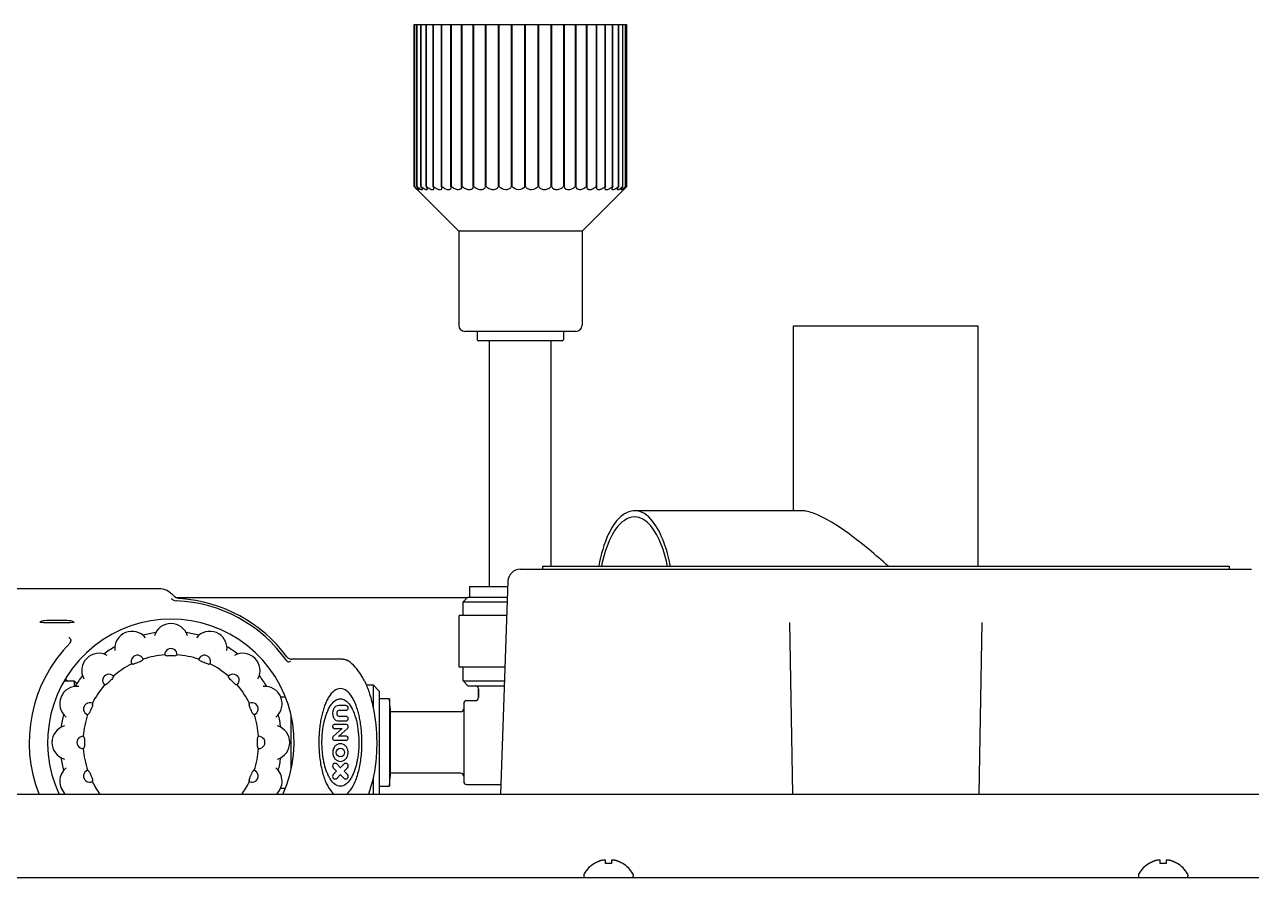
# Model space of a CAD drawing. Header units: millimetres. Extents: x 2482 to 7241, y 2335 to 6851.
# Drawn here: x 5270.7 to 5469.8, y 3241.1 to 3379.5 of the extents above; entities that cross this region are included whole.
import ezdxf

# ---------------------------------------------------------------- set-up
doc = ezdxf.new("R2010")
doc.units = ezdxf.units.MM
doc.header["$LTSCALE"] = 669.9
doc.layers.get('0').update_dxf_attribs({"linetype": 'CONTINUOUS'})
doc.layers.add('ASSI', color=7, linetype='CONTINUOUS')
doc.layers.add('GEOM', color=7, linetype='CONTINUOUS')

msp = doc.modelspace()

# ---------------------------------------------------------------- linework, layer by layer
at = {"color": 7, "linetype": 'Continuous'}
for p, q in [((5344.2, 3329.73), (5344.2, 3328.43)), ((5358.2, 3329.73), (5358.2, 3328.43)), ((5363.2, 3243.37), (5363.2, 3243.41)), ((5364.57, 3243.93), (5364.5, 3243.93)), ((5365, 3243.37), (5365, 3243.93)), ((5366, 3243.93), (5366, 3243.37)), ((5366.43, 3243.93), (5366.41, 3243.94)), ((5367.8, 3243.41), (5367.8, 3243.37)), ((5453.2, 3243.37), (5453.2, 3243.41)), ((5454.57, 3243.93), (5454.5, 3243.93)), ((5455, 3243.37), (5455, 3243.93)), ((5456, 3243.93), (5456, 3243.37)), ((5456.43, 3243.93), (5456.41, 3243.94)), ((5457.8, 3243.41), (5457.8, 3243.37))]:
    msp.add_line(p, q, dxfattribs=at)
for centre, radius, start, end in [((5294.5, 3263.03), 20, 335.0458, 204.9542), ((5365.7, 3239.31), 4.8, 121.3727, 149.6988), ((5365.69, 3239.32), 4.75, 118.9687, 121.5341), ((5365.68, 3239.33), 4.75, 118.0074, 118.9684), ((5365.68, 3239.33), 4.75, 116.6813, 118.0074), ((5365.68, 3239.33), 4.74, 115.5402, 116.6812), ((5365.68, 3239.34), 4.74, 114.5722, 115.5402), ((5365.68, 3239.34), 4.73, 113.3175, 114.5722), ((5365.68, 3239.34), 4.73, 112.5474, 113.3174), ((5365.67, 3239.35), 4.72, 111.0025, 112.5476), ((5365.67, 3239.36), 4.72, 110.5181, 111.0023), ((5365.67, 3239.37), 4.7, 108.4656, 110.5187), ((5365.66, 3239.39), 4.68, 107.3773, 108.465), ((5365.66, 3239.4), 4.67, 106.3949, 107.3772), ((5365.65, 3239.43), 4.64, 104.3176, 106.3964), ((5364.75, 3241.96), 1.98, 94.6009, 95.2558), ((5364.75, 3241.97), 1.97, 93.2166, 94.6016), ((5364.75, 3241.98), 1.96, 92.3765, 93.2159), ((5364.75, 3241.99), 1.95, 91.1544, 92.3767), ((5364.75, 3241.99), 1.95, 89.0741, 91.1541), ((5364.75, 3241.99), 1.95, 88.0037, 89.0738), ((5364.75, 3241.98), 1.96, 86.9771, 88.0037), ((5364.75, 3241.97), 1.97, 85.714, 86.9767), ((5364.75, 3241.96), 1.98, 84.8627, 85.7144), ((5364.75, 3241.94), 2.01, 82.7256, 84.8598), ((5365.5, 3239.62), 3.79, 92.5489, 97.5994), ((5365.5, 3239.63), 3.77, 87.4559, 92.5439), ((5365.5, 3239.62), 3.79, 82.4006, 87.451), ((5366.25, 3241.94), 2.01, 95.1401, 97.2744), ((5366.25, 3241.96), 1.98, 94.2856, 95.1372), ((5366.25, 3241.97), 1.97, 93.0233, 94.286), ((5366.25, 3241.98), 1.96, 91.9964, 93.0228), ((5366.25, 3241.99), 1.95, 90.9261, 91.9964), ((5366.25, 3241.99), 1.95, 88.8459, 90.9258), ((5366.25, 3241.99), 1.96, 87.6233, 88.8455), ((5366.25, 3241.98), 1.96, 86.7841, 87.6235), ((5366.25, 3241.97), 1.97, 85.3984, 86.7833), ((5366.25, 3241.94), 2.01, 82.7259, 84.7415), ((5365.35, 3239.43), 4.64, 73.6036, 75.6824), ((5365.34, 3239.4), 4.67, 72.6228, 73.6051), ((5365.34, 3239.39), 4.68, 71.535, 72.6227), ((5365.33, 3239.37), 4.7, 69.4813, 71.5344), ((5365.33, 3239.36), 4.72, 68.9977, 69.4819), ((5365.33, 3239.35), 4.72, 67.4524, 68.9975), ((5365.32, 3239.34), 4.73, 66.6826, 67.4526), ((5365.32, 3239.34), 4.73, 65.4278, 66.6825), ((5365.32, 3239.34), 4.74, 64.4598, 65.4278), ((5365.32, 3239.33), 4.74, 63.3188, 64.4598), ((5365.32, 3239.33), 4.75, 61.9926, 63.3187), ((5365.32, 3239.33), 4.75, 61.0316, 61.9926), ((5365.31, 3239.32), 4.75, 58.4659, 61.0313), ((5365.3, 3239.31), 4.8, 30.3012, 58.6273), ((5455.7, 3239.31), 4.8, 121.3727, 149.6988), ((5455.69, 3239.32), 4.75, 118.9687, 121.5341), ((5455.68, 3239.33), 4.75, 118.0074, 118.9684), ((5455.68, 3239.33), 4.75, 116.6813, 118.0074), ((5455.68, 3239.33), 4.74, 115.5402, 116.6812), ((5455.68, 3239.34), 4.74, 114.5722, 115.5402), ((5455.68, 3239.34), 4.73, 113.3175, 114.5722), ((5455.68, 3239.34), 4.73, 112.5474, 113.3174), ((5455.67, 3239.35), 4.72, 111.0025, 112.5476), ((5455.67, 3239.36), 4.72, 110.5181, 111.0023), ((5455.67, 3239.37), 4.7, 108.4656, 110.5187), ((5455.66, 3239.39), 4.68, 107.3773, 108.465), ((5455.66, 3239.4), 4.67, 106.3949, 107.3772), ((5455.65, 3239.43), 4.64, 104.3176, 106.3964), ((5454.75, 3241.96), 1.98, 94.6009, 95.2558), ((5454.75, 3241.97), 1.97, 93.2166, 94.6016), ((5454.75, 3241.98), 1.96, 92.3765, 93.2159), ((5454.75, 3241.99), 1.95, 91.1544, 92.3767), ((5454.75, 3241.99), 1.95, 89.0741, 91.1541), ((5454.75, 3241.99), 1.95, 88.0037, 89.0738), ((5454.75, 3241.98), 1.96, 86.9771, 88.0037), ((5454.75, 3241.97), 1.97, 85.714, 86.9767), ((5454.75, 3241.96), 1.98, 84.8627, 85.7144), ((5454.75, 3241.94), 2.01, 82.7256, 84.8598), ((5455.5, 3239.62), 3.79, 92.5489, 97.5994), ((5455.5, 3239.63), 3.77, 87.4559, 92.5439), ((5455.5, 3239.62), 3.79, 82.4006, 87.451), ((5456.25, 3241.94), 2.01, 95.1401, 97.2744), ((5456.25, 3241.96), 1.98, 94.2856, 95.1372), ((5456.25, 3241.97), 1.97, 93.0233, 94.286), ((5456.25, 3241.98), 1.96, 91.9964, 93.0228), ((5456.25, 3241.99), 1.95, 90.9261, 91.9964), ((5456.25, 3241.99), 1.95, 88.8459, 90.9258), ((5456.25, 3241.99), 1.96, 87.6233, 88.8455), ((5456.25, 3241.98), 1.96, 86.7841, 87.6235), ((5456.25, 3241.97), 1.97, 85.3984, 86.7833), ((5456.25, 3241.94), 2.01, 82.7259, 84.7415), ((5455.35, 3239.43), 4.64, 73.6036, 75.6824), ((5455.34, 3239.4), 4.67, 72.6228, 73.6051), ((5455.34, 3239.39), 4.68, 71.535, 72.6227), ((5455.33, 3239.37), 4.7, 69.4813, 71.5344), ((5455.33, 3239.36), 4.72, 68.9977, 69.4819), ((5455.33, 3239.35), 4.72, 67.4524, 68.9975), ((5455.32, 3239.34), 4.73, 66.6826, 67.4526), ((5455.32, 3239.34), 4.73, 65.4278, 66.6825), ((5455.32, 3239.34), 4.74, 64.4598, 65.4278), ((5455.32, 3239.33), 4.74, 63.3188, 64.4598), ((5455.32, 3239.33), 4.75, 61.9926, 63.3187), ((5455.32, 3239.33), 4.75, 61.0316, 61.9926), ((5455.31, 3239.32), 4.75, 58.4659, 61.0313), ((5455.3, 3239.31), 4.8, 30.3012, 58.6273)]:
    msp.add_arc(centre, radius, start, end, dxfattribs=at)
at = {"layer": 'ASSI', "color": 7, "linetype": 'Continuous'}
for p, q in [((5395.5, 3300.63), (5395.5, 3330.63)), ((5346.2, 3288.33), (5346.2, 3328.23)), ((5356.2, 3291.63), (5356.2, 3328.23)), ((5396.93, 3300.63), (5369.72, 3300.63)), ((5341.9, 3283.63), (5341.9, 3285.83)), ((5341.25, 3275.23), (5341.25, 3283.63)), ((5348.98, 3283.63), (5341.25, 3283.63)), ((5348.69, 3275.23), (5341.25, 3275.23)), ((5341.9, 3273.03), (5341.9, 3275.23)), ((5344.4, 3271.73), (5344.4, 3270.33)), ((5342.5, 3269.83), (5343.9, 3269.83)), ((5341.5, 3268), (5330.1, 3268)), ((5341.5, 3258.05), (5330.1, 3258.05)), ((5342.5, 3256.23), (5348.03, 3256.23)), ((5361.5, 3241.53), (5361.5, 3241.33)), ((5369.5, 3241.53), (5369.5, 3241.33)), ((5451.5, 3241.53), (5451.5, 3241.33)), ((5459.5, 3241.53), (5459.5, 3241.33))]:
    msp.add_line(p, q, dxfattribs=at)
for centre, radius, start, end in [((5350.43, 3286.7), 25.12, 11.8773, 12.2638), ((5350.15, 3286.64), 25.41, 11.6443, 11.8776), ((5349.92, 3286.59), 25.64, 11.366, 11.6442), ((5347.69, 3286.49), 28.31, 10.586, 11.1258), ((5288.19, 3278.27), 2.8, 38.9463, 186.0537), ((5294.5, 3263.03), 18, 97.8667, 104.6333), ((5294.5, 3279.53), 2.8, 16.4463, 163.5537), ((5294.5, 3263.03), 18, 75.3667, 82.1333), ((5300.81, 3278.27), 2.8, 353.9463, 141.0537), ((5282.83, 3274.7), 2.8, 61.4463, 208.5537), ((5294.5, 3263.03), 18, 120.3667, 127.1333), ((5294.5, 3263.03), 18, 52.8667, 59.6333), ((5306.17, 3274.7), 2.8, 331.4463, 118.5537), ((5294.5, 3263.03), 18, 142.8667, 149.6333), ((5294.5, 3263.03), 18, 30.3667, 37.1333), ((5279.26, 3269.34), 2.8, 83.9463, 231.0537), ((5309.74, 3269.34), 2.8, 308.9463, 96.0537), ((5294.5, 3263.03), 18, 165.3667, 172.1333), ((5294.5, 3263.03), 18, 7.8667, 14.6333), ((5278, 3263.03), 2.8, 106.4463, 253.5537), ((5311, 3263.03), 2.8, 286.4463, 73.5537), ((5279.26, 3256.72), 2.8, 128.9463, 228.7439), ((5294.5, 3263.03), 18, 187.8667, 194.6333), ((5309.74, 3256.72), 2.8, 311.2561, 51.0537), ((5294.5, 3263.03), 18, 345.3667, 352.1333), ((5365.7, 3239.31), 4.8, 121.3727, 149.6988), ((5365.3, 3239.31), 4.8, 30.3012, 58.6273), ((5455.7, 3239.31), 4.8, 121.3727, 149.6988), ((5455.3, 3239.31), 4.8, 30.3012, 58.6273), ((5361.9, 3241.53), 0.4, 149.6988, 180), ((5361.9, 3241.33), 0.4, 180, 210.6364), ((5369.1, 3241.53), 0.4, 0, 30.3012), ((5369.1, 3241.33), 0.4, 329.3636, 360), ((5451.9, 3241.53), 0.4, 149.6988, 180), ((5451.9, 3241.33), 0.4, 180, 210.6364), ((5459.1, 3241.53), 0.4, 0, 30.3012), ((5459.1, 3241.33), 0.4, 329.3636, 360)]:
    msp.add_arc(centre, radius, start, end, dxfattribs=at)
for points, knots in [([(5369.72, 3300.63), (5369.08, 3300.63), (5367.15, 3299.84), (5365.1, 3296.48), (5364.25, 3293.48), (5363.92, 3291.7)], [0, 0, 0, 0, 0.169283, 0.517466, 1, 1, 1, 1]), ([(5375.46, 3291.96), (5375.23, 3293.16), (5374.42, 3296.39), (5372.05, 3300.63), (5369.72, 3300.63)], [0, 0, 0, 0, 0.345132, 1, 1, 1, 1]), ([(5397.5, 3300.57), (5397.4, 3300.59), (5397.2, 3300.62), (5397, 3300.63), (5396.91, 3300.63)], [0, 0, 0, 0, 0.522136, 1, 1, 1, 1]), ([(5369.72, 3299.63), (5369.14, 3299.63), (5367.39, 3298.93), (5365.5, 3295.93), (5364.69, 3293.24), (5364.37, 3291.64)], [0, 0, 0, 0, 0.170656, 0.518471, 1, 1, 1, 1]), ([(5374.98, 3292.03), (5374.75, 3293.09), (5373.98, 3295.96), (5371.79, 3299.63), (5369.72, 3299.63)], [0, 0, 0, 0, 0.344026, 1, 1, 1, 1]), ([(5410.87, 3291.63), (5408.85, 3293.49), (5405, 3296.67), (5400.75, 3299.51), (5398.61, 3300.27)], [0, 0, 0, 0, 0.54624, 1, 1, 1, 1])]:
    msp.add_open_spline(points, degree=3, knots=knots, dxfattribs=at)
msp.add_open_spline([(5398.61, 3300.27), (5398.25, 3300.4), (5397.88, 3300.51), (5397.5, 3300.57)], degree=3, dxfattribs=at)
at = {"layer": 'GEOM', "color": 7, "linetype": 'Continuous'}
for p, q in [((5333.95, 3353.23), (5333.95, 3379.53)), ((5333.95, 3379.53), (5339.94, 3379.53)), ((5334.05, 3353.23), (5334.05, 3379.53)), ((5334.06, 3353.23), (5334.06, 3379.53)), ((5334.41, 3353.23), (5334.41, 3379.53)), ((5334.44, 3353.23), (5334.44, 3379.53)), ((5335.04, 3353.23), (5335.04, 3379.53)), ((5335.08, 3353.23), (5335.08, 3379.53)), ((5335.92, 3353.23), (5335.92, 3379.53)), ((5335.97, 3353.23), (5335.97, 3379.53)), ((5337.04, 3353.23), (5337.04, 3379.53)), ((5337.11, 3353.23), (5337.11, 3379.53)), ((5338.39, 3353.23), (5338.39, 3379.53)), ((5338.47, 3353.23), (5338.47, 3379.53)), ((5339.94, 3353.23), (5339.94, 3379.53)), ((5339.94, 3379.53), (5363.62, 3379.53)), ((5340.03, 3353.23), (5340.03, 3379.53)), ((5341.67, 3353.23), (5341.67, 3379.53)), ((5341.76, 3353.23), (5341.76, 3379.53)), ((5343.54, 3353.23), (5343.54, 3379.53)), ((5343.65, 3353.23), (5343.65, 3379.53)), ((5345.54, 3353.23), (5345.54, 3379.53)), ((5345.65, 3353.23), (5345.65, 3379.53)), ((5347.63, 3353.23), (5347.63, 3379.53)), ((5347.74, 3353.23), (5347.74, 3379.53)), ((5349.77, 3353.23), (5349.77, 3379.53)), ((5349.89, 3353.23), (5349.89, 3379.53)), ((5351.94, 3353.23), (5351.94, 3379.53)), ((5352.05, 3353.23), (5352.05, 3379.53)), ((5354.09, 3353.23), (5354.09, 3379.53)), ((5354.21, 3353.23), (5354.21, 3379.53)), ((5356.2, 3353.23), (5356.2, 3379.53)), ((5356.31, 3353.23), (5356.31, 3379.53)), ((5358.23, 3353.23), (5358.23, 3379.53)), ((5358.34, 3353.23), (5358.34, 3379.53)), ((5360.15, 3353.23), (5360.15, 3379.53)), ((5360.25, 3353.23), (5360.25, 3379.53)), ((5361.93, 3353.23), (5361.93, 3379.53)), ((5362.02, 3353.23), (5362.02, 3379.53)), ((5363.53, 3353.23), (5363.53, 3379.53)), ((5363.62, 3353.23), (5363.62, 3379.53)), ((5363.63, 3379.53), (5365.02, 3379.53)), ((5364.95, 3353.23), (5364.95, 3379.53)), ((5365.02, 3353.23), (5365.02, 3379.53)), ((5365.03, 3379.53), (5366.2, 3379.53)), ((5366.15, 3353.23), (5366.15, 3379.53)), ((5366.2, 3353.23), (5366.2, 3379.53)), ((5366.21, 3379.53), (5368.45, 3379.53)), ((5367.11, 3353.23), (5367.11, 3379.53)), ((5367.15, 3353.23), (5367.15, 3379.53)), ((5367.82, 3353.23), (5367.82, 3379.53)), ((5367.85, 3353.23), (5367.85, 3379.53)), ((5368.27, 3353.23), (5368.27, 3379.53)), ((5368.28, 3353.23), (5368.28, 3379.53)), ((5368.45, 3353.23), (5368.45, 3379.53)), ((5368.45, 3353.23), (5368.45, 3379.53)), ((5334, 3353.18), (5333.95, 3353.23)), ((5334.06, 3353.23), (5334.05, 3353.23)), ((5334.44, 3353.23), (5334.41, 3353.23)), ((5341.2, 3345.98), (5334.49, 3352.69)), ((5335.08, 3353.23), (5335.04, 3353.23)), ((5335.97, 3353.23), (5335.92, 3353.23)), ((5337.11, 3353.23), (5337.04, 3353.23)), ((5338.47, 3353.23), (5338.39, 3353.23)), ((5339.94, 3353.23), (5339.95, 3353.12)), ((5340.03, 3353.23), (5339.94, 3353.23)), ((5341.76, 3353.23), (5341.67, 3353.23)), ((5343.65, 3353.23), (5343.54, 3353.23)), ((5345.65, 3353.23), (5345.54, 3353.23)), ((5347.74, 3353.23), (5347.63, 3353.23)), ((5349.89, 3353.23), (5349.77, 3353.23)), ((5352.05, 3353.23), (5351.94, 3353.23)), ((5354.21, 3353.23), (5354.09, 3353.23)), ((5356.31, 3353.23), (5356.2, 3353.23)), ((5358.34, 3353.23), (5358.23, 3353.23)), ((5360.25, 3353.23), (5360.15, 3353.23)), ((5361.2, 3345.98), (5368.21, 3352.99)), ((5362.02, 3353.23), (5361.93, 3353.23)), ((5362.01, 3353.15), (5362.02, 3353.23)), ((5363.62, 3353.23), (5363.53, 3353.23)), ((5363.59, 3353.03), (5363.62, 3353.23)), ((5365.02, 3353.23), (5364.95, 3353.23)), ((5366.2, 3353.23), (5366.15, 3353.23)), ((5367.15, 3353.23), (5367.11, 3353.23)), ((5367.85, 3353.23), (5367.82, 3353.23)), ((5368.28, 3353.23), (5368.27, 3353.23)), ((5368.36, 3353.14), (5368.45, 3353.23)), ((5368.45, 3353.23), (5368.45, 3353.23)), ((5341.2, 3345.98), (5341.2, 3330.73)), ((5361.2, 3345.98), (5341.2, 3345.98)), ((5361.2, 3345.98), (5361.2, 3330.73)), ((5395.5, 3300.63), (5395.5, 3330.63)), ((5395.5, 3330.63), (5425.5, 3330.63)), ((5425.5, 3291.63), (5425.5, 3330.63)), ((5360.2, 3329.73), (5342.2, 3329.73)), ((5358, 3328.23), (5344.4, 3328.23)), ((5351.18, 3291.13), (5469.82, 3291.13)), ((5354.81, 3291.63), (5354.81, 3291.13)), ((5354.81, 3291.63), (5466.19, 3291.63)), ((5466.19, 3291.63), (5466.19, 3291.13)), ((5349.18, 3289.2), (5347.97, 3254.62)), ((5239.56, 3288.03), (5292.54, 3288.03)), ((5342.97, 3288.33), (5342.97, 3286.63)), ((5342.97, 3288.33), (5349.15, 3288.33)), ((5342.7, 3286.63), (5341.9, 3285.83)), ((5341.9, 3283.63), (5341.9, 3285.83)), ((5341.9, 3285.83), (5349.06, 3285.83)), ((5342.7, 3286.63), (5349.09, 3286.63)), ((5273.21, 3282.53), (5273.51, 3282.71)), ((5278.49, 3282.71), (5278.79, 3282.53)), ((5395.39, 3254.62), (5394.9, 3282.52)), ((5426.1, 3282.52), (5425.61, 3254.62)), ((5322.41, 3276.54), (5314.11, 3276.54)), ((5341.9, 3273.03), (5341.9, 3275.23)), ((5277.6, 3273), (5277.21, 3273)), ((5277.6, 3273.13), (5277.29, 3273.13)), ((5277.6, 3273.13), (5277.6, 3273)), ((5277.6, 3273.03), (5278.8, 3273.03)), ((5278.8, 3273.03), (5278.8, 3272.1)), ((5279.1, 3272.73), (5278.8, 3273.03)), ((5342.7, 3272.23), (5341.9, 3273.03)), ((5341.9, 3273.03), (5348.61, 3273.03)), ((5279.1, 3272.73), (5279.1, 3272.33)), ((5326.19, 3272.38), (5327.3, 3272.38)), ((5327.3, 3272.38), (5327.3, 3268.8)), ((5328.3, 3271.38), (5327.3, 3272.38)), ((5328.3, 3271.38), (5328.3, 3254.68)), ((5342.7, 3272.23), (5348.59, 3272.23)), ((5344.4, 3270.33), (5344.4, 3271.73)), ((5312.29, 3270.43), (5313.02, 3270.43)), ((5322.9, 3269.01), (5321.74, 3269.01)), ((5329.95, 3270.13), (5328.3, 3270.13)), ((5329.95, 3270.13), (5329.95, 3255.93)), ((5330.1, 3268.53), (5329.95, 3270.13)), ((5342, 3269.33), (5342, 3256.73)), ((5342.5, 3269.83), (5343.9, 3269.83)), ((5314, 3258.84), (5314, 3267.22)), ((5321.84, 3268.27), (5322.9, 3268.27)), ((5322.9, 3267.26), (5321.84, 3267.26)), ((5330.1, 3268.53), (5330.1, 3257.53)), ((5320.73, 3265.69), (5320.73, 3265.57)), ((5322.28, 3265.28), (5320.82, 3264)), ((5323.01, 3265.95), (5320.98, 3265.95)), ((5320.98, 3265.31), (5322.27, 3265.31)), ((5321.72, 3264.08), (5323.18, 3265.36)), ((5321.74, 3266.52), (5322.9, 3266.52)), ((5323.27, 3265.55), (5323.27, 3265.69)), ((5320.73, 3263.81), (5320.73, 3263.66)), ((5320.98, 3263.41), (5323.01, 3263.41)), ((5323.01, 3264.04), (5321.73, 3264.04)), ((5323.27, 3263.66), (5323.27, 3263.79)), ((5320.85, 3258.92), (5321.39, 3258.39)), ((5321.98, 3258.99), (5321.45, 3259.52)), ((5322.55, 3259.52), (5322.01, 3258.99)), ((5322.61, 3258.39), (5323.14, 3258.92)), ((5321.39, 3258.36), (5320.85, 3257.83)), ((5321.45, 3257.23), (5321.98, 3257.76)), ((5322.01, 3257.76), (5322.55, 3257.23)), ((5323.14, 3257.83), (5322.61, 3258.36)), ((5327.3, 3257.26), (5327.3, 3254.62)), ((5329.95, 3255.93), (5330.1, 3257.53)), ((5312.29, 3255.63), (5313.02, 3255.63)), ((5328.3, 3255.93), (5329.95, 3255.93)), ((5342.5, 3256.23), (5348.03, 3256.23)), ((5328.3, 3254.68), (5328.24, 3254.62))]:
    msp.add_line(p, q, dxfattribs=at)
at = {"layer": 'GEOM', "linetype": 'Continuous'}
for p, q in [((5295.41, 3286.53), (5342.7, 3286.53)), ((5014.05, 3254.62), (5806.95, 3254.62)), ((4988.53, 3241.13), (5832.47, 3241.13))]:
    msp.add_line(p, q, dxfattribs=at)
at = {"layer": 'GEOM', "color": 7, "linetype": 'Continuous'}
msp.add_circle((5322, 3261.4), 0.687, dxfattribs=at)
for centre, radius, start, end in [((5380.41, 3399.14), 65.31, 224.7213, 224.9671), ((5335.56, 3352.6), 1.61, 22.3238, 23.1177), ((5337.23, 3352.9), 1.21, 15.0736, 15.6945), ((5366.4, 3352.69), 1.48, 158.7564, 159.5637), ((5368.07, 3352.24), 2.11, 152.0807, 152.7733), ((5326.84, 3394.3), 58.46, 315.025, 315.2498), ((5342.2, 3330.73), 1, 180, 270), ((5360.2, 3330.73), 1, 270, 360), ((5344.4, 3328.43), 0.2, 180, 270), ((5358, 3328.43), 0.2, 270, 360), ((5351.18, 3289.13), 2, 90, 177.9996), ((5294.5, 3263.03), 23, 35.1062, 87.8038), ((5294.5, 3263.03), 23.39, 36.5032, 86.332), ((5294.5, 3263.03), 23, 135.3431, 201.5179), ((5294.5, 3263.03), 18, 120.3667, 127.1333), ((5289.05, 3276.19), 1, 20.1253, 204.8747), ((5294.5, 3263.03), 14.25, 94.0216, 108.4784), ((5294.5, 3277.28), 1, 357.6253, 182.3755), ((5294.5, 3263.03), 14.04, 88.161, 91.839), ((5294.5, 3263.03), 14.25, 71.5216, 85.9784), ((5299.95, 3276.19), 1, 335.1252, 159.8748), ((5294.5, 3263.03), 14.25, 116.5216, 130.9784), ((5288.33, 3276.74), 0.995, 268.2614, 274.482), ((5294.5, 3263.03), 14.04, 110.661, 114.339), ((5289.17, 3277.09), 0.995, 310.5178, 316.7439), ((5294.5, 3263.03), 14.04, 65.661, 69.339), ((5300.67, 3276.74), 0.995, 265.5178, 271.7439), ((5294.5, 3263.03), 14.25, 49.0216, 63.4784), ((5294.5, 3263.03), 18, 142.8667, 149.6333), ((5284.42, 3273.11), 1, 42.6252, 227.3748), ((5294.5, 3263.03), 14.04, 133.161, 136.839), ((5284.2, 3273.98), 0.995, 333.0178, 339.2439), ((5304.58, 3273.11), 1, 312.6252, 137.3748), ((5304.8, 3273.98), 0.995, 200.7614, 206.982), ((5294.5, 3263.03), 14.04, 43.161, 46.839), ((5294.5, 3263.03), 14.25, 139.0216, 153.4784), ((5283.55, 3273.33), 0.995, 290.7614, 296.982), ((5305.44, 3273.33), 0.995, 243.0178, 249.2439), ((5294.5, 3263.03), 14.25, 26.5216, 40.9784), ((5343.9, 3271.73), 0.5, 0, 90), ((5281.33, 3268.48), 1, 65.1252, 249.8748), ((5294.5, 3263.03), 14.04, 155.661, 159.339), ((5280.79, 3269.2), 0.995, 355.5178, 1.7439), ((5308.21, 3269.2), 0.995, 178.2614, 184.482), ((5307.66, 3268.48), 1, 290.1252, 114.8748), ((5294.5, 3263.03), 14.04, 20.661, 24.339), ((5321.74, 3268.06), 0.952, 90, 156.4218), ((5322.9, 3268.64), 0.37, 270, 90), ((5342.5, 3269.33), 0.5, 90, 180), ((5343.9, 3270.33), 0.5, 269.9991, 0.0009), ((5294.5, 3263.03), 14.25, 161.5216, 175.9784), ((5308.55, 3268.36), 0.995, 220.5178, 226.7439), ((5294.5, 3263.03), 14.25, 4.0216, 18.4784), ((5322.42, 3267.77), 1.69, 156.4218, 203.5782), ((5321.74, 3267.47), 0.952, 203.5782, 270), ((5322.47, 3267.77), 1.06, 172.3377, 187.6623), ((5321.84, 3267.85), 0.423, 90, 172.3377), ((5321.84, 3267.68), 0.423, 187.6623, 270), ((5322.9, 3266.89), 0.37, 270, 90), ((5341.5, 3268.5), 0.5, 270, 360), ((5320.98, 3265.69), 0.254, 90, 180), ((5320.98, 3265.57), 0.254, 180, 270), ((5322.27, 3265.29), 0.0211, 311, 90), ((5323.01, 3265.69), 0.254, 0, 90), ((5323.01, 3265.55), 0.254, 311, 360), ((5280.25, 3263.03), 1, 87.6252, 272.3748), ((5294.5, 3263.03), 14.04, 178.161, 181.839), ((5294.5, 3263.03), 14.04, 358.161, 1.839), ((5308.75, 3263.03), 1, 267.6252, 92.3748), ((5320.98, 3263.81), 0.254, 131, 180), ((5320.98, 3263.66), 0.254, 180, 270), ((5321.73, 3264.07), 0.0211, 131, 270), ((5323.01, 3263.79), 0.254, 0, 90), ((5323.01, 3263.66), 0.254, 270, 360), ((5294.5, 3263.03), 14.25, 184.0216, 198.4784), ((5294.5, 3263.03), 14.25, 341.5216, 355.9784), ((5294.5, 3263.03), 18, 187.8667, 194.6333), ((5294.5, 3263.03), 18, 345.3667, 352.1333), ((5321.15, 3259.22), 0.423, 45, 225), ((5322, 3259), 0.0211, 225, 315), ((5322.85, 3259.22), 0.423, 315, 135), ((5281.33, 3257.58), 1, 110.1252, 294.8748), ((5280.44, 3257.7), 0.995, 40.5181, 46.7218), ((5294.5, 3263.03), 14.04, 200.661, 204.339), ((5280.79, 3256.86), 0.995, 358.2746, 4.4838), ((5308.21, 3256.86), 0.995, 175.5181, 181.7218), ((5307.66, 3257.58), 1, 245.1252, 69.8748), ((5294.5, 3263.03), 14.04, 335.661, 339.339), ((5321.15, 3257.53), 0.423, 135, 315), ((5321.37, 3258.38), 0.0211, 315, 45), ((5322, 3257.75), 0.0211, 45, 135), ((5322.85, 3257.53), 0.423, 225, 45), ((5322.63, 3258.38), 0.0211, 135, 225), ((5341.5, 3257.55), 0.5, 0, 90), ((5294.5, 3263.03), 14.25, 206.5216, 216.1755), ((5294.5, 3263.03), 14.25, 323.8245, 333.4784), ((5342.5, 3256.73), 0.5, 180, 270)]:
    msp.add_arc(centre, radius, start, end, dxfattribs=at)
for major_axis, start_param, end_param in [((2.5, 0), 0.087266, 3.054326), ((4.25, 0), -2.286938, -0.854655)]:
    msp.add_ellipse((5276, 3282.7), major_axis=major_axis, ratio=0.052408, start_param=start_param, end_param=end_param, dxfattribs=at)
for points, knots in [([(5334.05, 3353.23), (5334.1, 3353.17), (5334.21, 3353.05), (5334.36, 3352.89), (5334.43, 3352.78), (5334.5, 3352.72), (5334.5, 3352.7)], [0, 0, 0, 0, 0.369515, 0.682059, 0.90564, 1, 1, 1, 1]), ([(5334.75, 3352.72), (5334.75, 3352.71), (5334.73, 3352.69), (5334.68, 3352.72), (5334.61, 3352.75), (5334.48, 3352.85), (5334.3, 3353.01), (5334.14, 3353.15), (5334.06, 3353.23)], [0, 0, 0, 0, 0.027742, 0.077125, 0.166089, 0.29021, 0.614331, 1, 1, 1, 1]), ([(5334.5, 3352.7), (5334.5, 3352.69), (5334.45, 3352.74), (5334.41, 3352.77), (5334.31, 3352.87), (5334.24, 3352.94), (5334.2, 3352.98)], [0, 0, 0, 0, 0.06087, 0.266453, 0.590198, 1, 1, 1, 1]), ([(5334.41, 3353.23), (5334.49, 3353.13), (5334.6, 3352.99), (5334.71, 3352.81), (5334.75, 3352.75), (5334.75, 3352.72)], [0, 0, 0, 0, 0.643184, 0.869353, 1, 1, 1, 1]), ([(5335.27, 3352.76), (5335.27, 3352.74), (5335.26, 3352.7), (5335.19, 3352.7), (5335.11, 3352.73), (5335, 3352.79), (5334.87, 3352.87), (5334.68, 3353.02), (5334.53, 3353.14), (5334.44, 3353.23)], [0, 0, 0, 0, 0.048846, 0.099548, 0.183576, 0.303619, 0.452615, 0.62238, 1, 1, 1, 1]), ([(5335.04, 3353.23), (5335.1, 3353.14), (5335.19, 3353), (5335.27, 3352.83), (5335.27, 3352.76)], [0, 0, 0, 0, 0.606182, 1, 1, 1, 1]), ([(5336.07, 3352.82), (5336.07, 3352.79), (5336.06, 3352.74), (5335.98, 3352.69), (5335.87, 3352.71), (5335.68, 3352.78), (5335.41, 3352.96), (5335.19, 3353.13), (5335.08, 3353.23)], [0, 0, 0, 0, 0.066133, 0.125056, 0.207169, 0.323453, 0.634493, 1, 1, 1, 1]), ([(5335.92, 3353.23), (5335.94, 3353.19), (5336.01, 3353.06), (5336.07, 3352.92), (5336.07, 3352.82)], [0, 0, 0, 0, 0.302018, 1, 1, 1, 1]), ([(5337.13, 3352.9), (5337.13, 3352.87), (5337.12, 3352.79), (5337, 3352.67), (5336.69, 3352.74), (5336.36, 3352.93), (5336.1, 3353.12), (5335.97, 3353.23)], [0, 0, 0, 0, 0.078923, 0.148258, 0.342157, 0.646667, 1, 1, 1, 1]), ([(5337.05, 3353.21), (5337.06, 3353.18), (5337.1, 3353.08), (5337.13, 3352.98), (5337.13, 3352.9)], [0, 0, 0, 0, 0.281468, 1, 1, 1, 1]), ([(5338.43, 3353), (5338.43, 3352.91), (5338.36, 3352.69), (5337.93, 3352.7), (5337.54, 3352.91), (5337.25, 3353.11), (5337.11, 3353.23)], [0, 0, 0, 0, 0.163271, 0.358666, 0.658012, 1, 1, 1, 1]), ([(5339.95, 3353.12), (5339.95, 3353.01), (5339.88, 3352.74), (5339.51, 3352.68), (5339.22, 3352.76), (5338.87, 3352.92), (5338.63, 3353.1), (5338.47, 3353.23)], [0, 0, 0, 0, 0.177482, 0.376675, 0.515314, 0.671449, 1, 1, 1, 1]), ([(5341.67, 3353.23), (5341.66, 3353.1), (5341.59, 3352.8), (5341.19, 3352.67), (5340.85, 3352.74), (5340.46, 3352.9), (5340.19, 3353.09), (5340.03, 3353.23)], [0, 0, 0, 0, 0.186953, 0.393207, 0.531091, 0.684469, 1, 1, 1, 1]), ([(5343.54, 3353.23), (5343.52, 3353.09), (5343.38, 3352.79), (5342.84, 3352.64), (5342.27, 3352.84), (5341.93, 3353.09), (5341.76, 3353.23)], [0, 0, 0, 0, 0.19049, 0.412739, 0.70117, 1, 1, 1, 1]), ([(5345.54, 3353.23), (5345.5, 3353.09), (5345.31, 3352.79), (5344.74, 3352.64), (5344.15, 3352.83), (5343.8, 3353.08), (5343.65, 3353.23)], [0, 0, 0, 0, 0.197619, 0.433079, 0.718061, 1, 1, 1, 1]), ([(5347.63, 3353.23), (5347.56, 3353.08), (5347.33, 3352.8), (5346.74, 3352.64), (5346.13, 3352.82), (5345.79, 3353.08), (5345.65, 3353.23)], [0, 0, 0, 0, 0.207458, 0.454192, 0.734273, 1, 1, 1, 1]), ([(5349.77, 3353.23), (5349.68, 3353.08), (5349.41, 3352.8), (5348.62, 3352.59), (5348.01, 3352.93), (5347.74, 3353.23)], [0, 0, 0, 0, 0.221718, 0.48115, 1, 1, 1, 1]), ([(5351.94, 3353.23), (5351.71, 3352.92), (5350.91, 3352.48), (5350.12, 3352.92), (5349.89, 3353.23)], [0, 0, 0, 0, 0.496859, 1, 1, 1, 1]), ([(5354.09, 3353.23), (5353.83, 3352.93), (5353.21, 3352.59), (5352.43, 3352.8), (5352.15, 3353.08), (5352.05, 3353.23)], [0, 0, 0, 0, 0.513015, 0.774865, 1, 1, 1, 1]), ([(5356.2, 3353.23), (5356.06, 3353.08), (5355.72, 3352.82), (5355.11, 3352.64), (5354.53, 3352.8), (5354.28, 3353.08), (5354.21, 3353.23)], [0, 0, 0, 0, 0.261639, 0.540281, 0.789654, 1, 1, 1, 1]), ([(5358.23, 3353.23), (5358.08, 3353.08), (5357.73, 3352.83), (5357.13, 3352.64), (5356.57, 3352.79), (5356.36, 3353.09), (5356.31, 3353.23)], [0, 0, 0, 0, 0.277647, 0.561513, 0.800054, 1, 1, 1, 1]), ([(5360.15, 3353.23), (5359.99, 3353.09), (5359.64, 3352.84), (5359.06, 3352.64), (5358.52, 3352.79), (5358.37, 3353.09), (5358.34, 3353.23)], [0, 0, 0, 0, 0.294382, 0.582114, 0.808001, 1, 1, 1, 1]), ([(5361.93, 3353.23), (5361.76, 3353.09), (5361.41, 3352.85), (5360.87, 3352.64), (5360.35, 3352.8), (5360.26, 3353.1), (5360.25, 3353.23)], [0, 0, 0, 0, 0.311612, 0.601408, 0.812372, 1, 1, 1, 1]), ([(5363.53, 3353.23), (5363.38, 3353.1), (5363.12, 3352.92), (5362.76, 3352.75), (5362.46, 3352.67), (5362.08, 3352.76), (5362.01, 3353.03), (5362.01, 3353.15)], [0, 0, 0, 0, 0.325301, 0.480702, 0.618955, 0.819421, 1, 1, 1, 1]), ([(5364.95, 3353.23), (5364.8, 3353.11), (5364.51, 3352.9), (5364.1, 3352.69), (5363.66, 3352.7), (5363.59, 3352.94), (5363.59, 3353.03)], [0, 0, 0, 0, 0.338558, 0.636353, 0.83252, 1, 1, 1, 1]), ([(5366.15, 3353.23), (5366.01, 3353.12), (5365.75, 3352.93), (5365.4, 3352.73), (5365.03, 3352.66), (5364.95, 3352.85), (5364.95, 3352.93)], [0, 0, 0, 0, 0.351859, 0.656243, 0.851017, 1, 1, 1, 1]), ([(5364.95, 3352.93), (5364.95, 3352.95), (5364.96, 3353.05), (5364.99, 3353.14), (5365.01, 3353.21)], [0, 0, 0, 0, 0.222838, 1, 1, 1, 1]), ([(5367.11, 3353.23), (5366.99, 3353.13), (5366.77, 3352.95), (5366.48, 3352.77), (5366.28, 3352.7), (5366.16, 3352.69), (5366.08, 3352.75), (5366.07, 3352.81), (5366.07, 3352.84)], [0, 0, 0, 0, 0.362089, 0.671088, 0.786486, 0.868512, 0.930066, 1, 1, 1, 1]), ([(5366.07, 3352.84), (5366.07, 3352.87), (5366.09, 3353), (5366.15, 3353.12), (5366.19, 3353.21)], [0, 0, 0, 0, 0.202217, 1, 1, 1, 1]), ([(5366.94, 3352.77), (5366.94, 3352.84), (5367.01, 3353), (5367.1, 3353.15), (5367.15, 3353.23)], [0, 0, 0, 0, 0.403394, 1, 1, 1, 1]), ([(5367.82, 3353.23), (5367.72, 3353.14), (5367.56, 3353.01), (5367.36, 3352.87), (5367.23, 3352.78), (5367.11, 3352.72), (5367.03, 3352.69), (5366.95, 3352.71), (5366.94, 3352.76), (5366.94, 3352.77)], [0, 0, 0, 0, 0.374694, 0.543526, 0.691608, 0.810544, 0.893699, 0.946094, 1, 1, 1, 1]), ([(5367.54, 3352.73), (5367.54, 3352.8), (5367.67, 3352.97), (5367.77, 3353.13), (5367.85, 3353.23)], [0, 0, 0, 0, 0.366261, 1, 1, 1, 1]), ([(5368.27, 3353.23), (5368.11, 3353.08), (5368.02, 3352.97), (5367.54, 3352.65), (5367.54, 3352.73)], [0, 0, 0, 0, 0.732347, 1, 1, 1, 1]), ([(5367.86, 3352.7), (5367.86, 3352.73), (5367.92, 3352.79), (5368, 3352.9), (5368.13, 3353.06), (5368.23, 3353.17), (5368.28, 3353.23)], [0, 0, 0, 0, 0.104151, 0.328412, 0.636616, 1, 1, 1, 1]), ([(5368.45, 3353.23), (5368.37, 3353.16), (5368.25, 3353.03), (5368.04, 3352.84), (5367.97, 3352.78), (5367.86, 3352.69), (5367.86, 3352.7)], [0, 0, 0, 0, 0.387417, 0.713045, 0.933467, 1, 1, 1, 1]), ([(5294.57, 3286.37), (5294.6, 3286.35), (5294.69, 3286.28), (5294.78, 3286.22), (5294.84, 3286.18)], [0, 0, 0, 0, 0.299793, 1, 1, 1, 1]), ([(5294.84, 3286.18), (5294.87, 3286.16), (5295.03, 3286.06), (5295.23, 3286.02), (5295.38, 3286.01)], [0, 0, 0, 0, 0.173944, 1, 1, 1, 1]), ([(5277.95, 3280.05), (5277.99, 3280.05), (5278.2, 3279.97), (5278.28, 3279.72), (5278.28, 3279.56)], [0, 0, 0, 0, 0.192374, 1, 1, 1, 1]), ([(5293.74, 3277.11), (5293.68, 3277.13), (5293.61, 3277.17), (5293.5, 3277.21), (5293.5, 3277.24)], [0, 0, 0, 0, 0.686746, 1, 1, 1, 1]), ([(5295.5, 3277.24), (5295.5, 3277.23), (5295.47, 3277.21), (5295.45, 3277.2), (5295.44, 3277.19)], [0, 0, 0, 0, 0.324206, 1, 1, 1, 1]), ([(5288.3, 3275.74), (5288.28, 3275.74), (5288.23, 3275.75), (5288.15, 3275.74), (5288.14, 3275.77)], [0, 0, 0, 0, 0.385527, 1, 1, 1, 1]), ([(5289.95, 3276.47), (5289.94, 3276.46), (5289.92, 3276.44), (5289.9, 3276.41), (5289.89, 3276.4)], [0, 0, 0, 0, 0.464193, 1, 1, 1, 1]), ([(5289.99, 3276.54), (5289.99, 3276.53), (5289.97, 3276.5), (5289.96, 3276.48), (5289.95, 3276.47)], [0, 0, 0, 0, 0.324206, 1, 1, 1, 1]), ([(5299.18, 3276.33), (5299.14, 3276.37), (5299.09, 3276.43), (5299, 3276.51), (5299.01, 3276.54)], [0, 0, 0, 0, 0.686746, 1, 1, 1, 1]), ([(5300.78, 3275.75), (5300.77, 3275.75), (5300.74, 3275.75), (5300.71, 3275.74), (5300.7, 3275.74)], [0, 0, 0, 0, 0.464193, 1, 1, 1, 1]), ([(5300.86, 3275.77), (5300.86, 3275.77), (5300.83, 3275.76), (5300.8, 3275.75), (5300.78, 3275.75)], [0, 0, 0, 0, 0.324206, 1, 1, 1, 1]), ([(5313.51, 3276.12), (5313.5, 3276.11), (5313.42, 3276.1), (5313.36, 3276.2), (5313.32, 3276.26)], [0, 0, 0, 0, 0.117056, 1, 1, 1, 1]), ([(5313.51, 3276.12), (5313.54, 3276.12), (5313.69, 3276.14), (5313.83, 3276.17), (5313.95, 3276.21)], [0, 0, 0, 0, 0.169747, 1, 1, 1, 1]), ([(5322.41, 3276.54), (5322.49, 3276.54), (5322.64, 3276.53), (5322.8, 3276.51), (5322.89, 3276.49)], [0, 0, 0, 0, 0.44364, 1, 1, 1, 1]), ([(5322.89, 3276.49), (5322.91, 3276.48), (5323.04, 3276.42), (5323.16, 3276.35), (5323.26, 3276.28)], [0, 0, 0, 0, 0.161279, 1, 1, 1, 1]), ([(5325.9, 3273.02), (5325.72, 3273.37), (5325.03, 3274.59), (5324.09, 3275.71), (5323.26, 3276.28)], [0, 0, 0, 0, 0.281635, 1, 1, 1, 1]), ([(5285.15, 3273.7), (5285.15, 3273.69), (5285.14, 3273.66), (5285.13, 3273.64), (5285.13, 3273.62)], [0, 0, 0, 0, 0.464193, 1, 1, 1, 1]), ([(5285.16, 3273.78), (5285.16, 3273.78), (5285.16, 3273.75), (5285.16, 3273.72), (5285.15, 3273.7)], [0, 0, 0, 0, 0.324206, 1, 1, 1, 1]), ([(5303.87, 3273.62), (5303.87, 3273.64), (5303.85, 3273.69), (5303.82, 3273.76), (5303.84, 3273.78)], [0, 0, 0, 0, 0.385527, 1, 1, 1, 1]), ([(5325.9, 3273.02), (5326.2, 3272.43), (5326.72, 3271.05), (5327.63, 3267.76), (5327.89, 3264.99), (5327.89, 3263.04)], [0, 0, 0, 0, 0.193959, 0.428824, 1, 1, 1, 1]), ([(5283.91, 3272.4), (5283.89, 3272.4), (5283.84, 3272.38), (5283.77, 3272.35), (5283.75, 3272.37)], [0, 0, 0, 0, 0.385527, 1, 1, 1, 1]), ([(5305.17, 3272.38), (5305.16, 3272.38), (5305.13, 3272.39), (5305.11, 3272.4), (5305.09, 3272.4)], [0, 0, 0, 0, 0.464193, 1, 1, 1, 1]), ([(5305.25, 3272.37), (5305.25, 3272.36), (5305.22, 3272.37), (5305.19, 3272.37), (5305.17, 3272.38)], [0, 0, 0, 0, 0.324206, 1, 1, 1, 1]), ([(5322, 3271.78), (5321.65, 3271.78), (5320.86, 3271.44), (5320.21, 3270.6), (5319.75, 3269.76), (5319.43, 3269.01), (5319.22, 3268.36), (5319.07, 3267.82), (5318.97, 3267.4), (5318.87, 3266.97), (5318.76, 3266.36), (5318.64, 3265.54), (5318.54, 3264.48), (5318.48, 3262.95), (5318.55, 3260.99), (5318.9, 3258.74), (5319.48, 3256.81), (5320.19, 3255.44), (5320.78, 3254.8), (5321.04, 3254.61)], [0, 0, 0, 0, 0.055201, 0.124498, 0.16464, 0.207226, 0.251183, 0.273352, 0.295488, 0.318192, 0.342131, 0.393607, 0.449523, 0.509132, 0.634622, 0.757956, 0.865996, 0.950134, 1, 1, 1, 1]), ([(5322.96, 3254.61), (5323.22, 3254.8), (5323.81, 3255.44), (5324.52, 3256.81), (5325.1, 3258.74), (5325.45, 3260.99), (5325.52, 3262.95), (5325.46, 3264.48), (5325.36, 3265.54), (5325.24, 3266.36), (5325.13, 3266.97), (5325.03, 3267.4), (5324.93, 3267.82), (5324.78, 3268.36), (5324.57, 3269.01), (5324.25, 3269.76), (5323.79, 3270.6), (5323.14, 3271.44), (5322.35, 3271.78), (5322, 3271.78)], [0, 0, 0, 0, 0.049868, 0.134005, 0.242045, 0.365379, 0.490869, 0.550478, 0.606393, 0.65787, 0.681809, 0.704512, 0.726648, 0.748818, 0.792774, 0.83536, 0.875502, 0.944799, 1, 1, 1, 1]), ([(5281.75, 3269.39), (5281.76, 3269.39), (5281.77, 3269.36), (5281.78, 3269.33), (5281.78, 3269.31)], [0, 0, 0, 0, 0.324206, 1, 1, 1, 1]), ([(5281.78, 3269.31), (5281.78, 3269.3), (5281.78, 3269.27), (5281.79, 3269.24), (5281.79, 3269.23)], [0, 0, 0, 0, 0.464193, 1, 1, 1, 1]), ([(5307.21, 3269.23), (5307.21, 3269.25), (5307.22, 3269.3), (5307.21, 3269.38), (5307.24, 3269.39)], [0, 0, 0, 0, 0.385527, 1, 1, 1, 1]), ([(5322, 3255.94), (5321.7, 3255.94), (5321.04, 3256.2), (5320.47, 3256.89), (5320.07, 3257.58), (5319.81, 3258.18), (5319.62, 3258.71), (5319.49, 3259.15), (5319.41, 3259.49), (5319.33, 3259.83), (5319.23, 3260.33), (5319.13, 3261), (5319.04, 3261.86), (5318.99, 3263.1), (5319.05, 3264.69), (5319.35, 3266.51), (5319.85, 3268.07), (5320.48, 3269.24), (5321.13, 3269.87), (5321.65, 3270.09), (5321.89, 3270.12), (5322, 3270.12)], [0, 0, 0, 0, 0.054315, 0.120928, 0.159089, 0.199393, 0.240873, 0.26176, 0.282599, 0.303958, 0.326465, 0.374828, 0.427325, 0.483267, 0.601038, 0.716936, 0.818834, 0.898832, 0.956706, 0.979574, 1, 1, 1, 1]), ([(5322, 3270.12), (5322.11, 3270.12), (5322.35, 3270.09), (5322.87, 3269.87), (5323.52, 3269.24), (5324.15, 3268.07), (5324.65, 3266.51), (5324.95, 3264.69), (5325.01, 3263.1), (5324.96, 3261.86), (5324.87, 3261), (5324.77, 3260.33), (5324.67, 3259.83), (5324.59, 3259.49), (5324.51, 3259.15), (5324.38, 3258.71), (5324.19, 3258.18), (5323.92, 3257.58), (5323.53, 3256.89), (5322.96, 3256.2), (5322.3, 3255.94), (5322, 3255.94)], [0, 0, 0, 0, 0.020426, 0.043294, 0.101168, 0.181166, 0.283064, 0.398962, 0.516733, 0.572675, 0.625172, 0.673535, 0.696042, 0.717401, 0.73824, 0.759127, 0.800607, 0.840911, 0.879072, 0.945685, 1, 1, 1, 1]), ([(5281.2, 3267.71), (5281.16, 3267.67), (5281.1, 3267.62), (5281.02, 3267.53), (5280.99, 3267.54)], [0, 0, 0, 0, 0.686746, 1, 1, 1, 1]), ([(5307.94, 3267.58), (5307.93, 3267.59), (5307.91, 3267.61), (5307.88, 3267.63), (5307.87, 3267.64)], [0, 0, 0, 0, 0.464193, 1, 1, 1, 1]), ([(5308.01, 3267.54), (5308, 3267.54), (5307.97, 3267.56), (5307.95, 3267.57), (5307.94, 3267.58)], [0, 0, 0, 0, 0.324206, 1, 1, 1, 1]), ([(5280.29, 3264.03), (5280.3, 3264.03), (5280.32, 3264), (5280.33, 3263.98), (5280.34, 3263.97)], [0, 0, 0, 0, 0.324206, 1, 1, 1, 1]), ([(5308.58, 3263.79), (5308.6, 3263.85), (5308.64, 3263.92), (5308.68, 3264.03), (5308.71, 3264.03)], [0, 0, 0, 0, 0.686746, 1, 1, 1, 1]), ([(5322, 3262.83), (5321.84, 3262.83), (5321.5, 3262.75), (5321.09, 3262.43), (5320.81, 3261.95), (5320.72, 3261.4), (5320.81, 3260.85), (5321.09, 3260.38), (5321.5, 3260.05), (5321.84, 3259.97), (5322, 3259.97)], [0, 0, 0, 0, 0.117152, 0.239047, 0.367351, 0.5, 0.632649, 0.760953, 0.882848, 1, 1, 1, 1]), ([(5322, 3259.97), (5322.16, 3259.97), (5322.5, 3260.05), (5322.91, 3260.38), (5323.19, 3260.85), (5323.28, 3261.4), (5323.19, 3261.95), (5322.91, 3262.43), (5322.5, 3262.75), (5322.16, 3262.83), (5322, 3262.83)], [0, 0, 0, 0, 0.117152, 0.239047, 0.367351, 0.5, 0.632649, 0.760953, 0.882848, 1, 1, 1, 1]), ([(5327.89, 3263.04), (5327.9, 3262.24), (5327.78, 3259.39), (5327.24, 3256.55), (5326.56, 3254.62)], [0, 0, 0, 0, 0.281158, 1, 1, 1, 1]), ([(5280.42, 3262.27), (5280.4, 3262.21), (5280.36, 3262.14), (5280.32, 3262.03), (5280.29, 3262.03)], [0, 0, 0, 0, 0.686746, 1, 1, 1, 1]), ([(5308.71, 3262.03), (5308.7, 3262.03), (5308.68, 3262.06), (5308.67, 3262.08), (5308.66, 3262.09)], [0, 0, 0, 0, 0.324206, 1, 1, 1, 1]), ([(5280.99, 3258.52), (5281, 3258.52), (5281.03, 3258.5), (5281.05, 3258.49), (5281.06, 3258.48)], [0, 0, 0, 0, 0.32409, 1, 1, 1, 1]), ([(5281.06, 3258.48), (5281.07, 3258.47), (5281.09, 3258.45), (5281.12, 3258.43), (5281.13, 3258.42)], [0, 0, 0, 0, 0.464371, 1, 1, 1, 1]), ([(5281.79, 3256.83), (5281.79, 3256.81), (5281.78, 3256.76), (5281.79, 3256.68), (5281.75, 3256.67)], [0, 0, 0, 0, 0.385499, 1, 1, 1, 1]), ([(5307.22, 3256.75), (5307.22, 3256.76), (5307.22, 3256.79), (5307.21, 3256.82), (5307.21, 3256.83)], [0, 0, 0, 0, 0.464371, 1, 1, 1, 1]), ([(5307.8, 3258.34), (5307.84, 3258.39), (5307.9, 3258.44), (5307.98, 3258.53), (5308.01, 3258.52)], [0, 0, 0, 0, 0.686721, 1, 1, 1, 1]), ([(5307.24, 3256.67), (5307.24, 3256.67), (5307.23, 3256.7), (5307.22, 3256.73), (5307.22, 3256.75)], [0, 0, 0, 0, 0.32409, 1, 1, 1, 1])]:
    msp.add_open_spline(points, degree=3, knots=knots, dxfattribs=at)
for points in [[(5338.39, 3353.22), (5338.41, 3353.15), (5338.43, 3353.08), (5338.43, 3353)], [(5292.54, 3288.03), (5293.4, 3288.03), (5294.32, 3287.6), (5294.87, 3286.94)], [(5294.87, 3286.94), (5295.14, 3286.62), (5295.58, 3286.4), (5296, 3286.37)], [(5278.14, 3279.2), (5278.23, 3279.29), (5278.29, 3279.43), (5278.28, 3279.56)], [(5294.05, 3277.06), (5293.94, 3277.06), (5293.84, 3277.08), (5293.74, 3277.11)], [(5295.26, 3277.11), (5295.16, 3277.08), (5295.05, 3277.06), (5294.95, 3277.06)], [(5295.44, 3277.19), (5295.38, 3277.15), (5295.32, 3277.13), (5295.26, 3277.11)], [(5313.3, 3276.95), (5313.48, 3276.7), (5313.81, 3276.54), (5314.11, 3276.54)], [(5288.71, 3275.82), (5288.62, 3275.78), (5288.51, 3275.75), (5288.41, 3275.75)], [(5289.81, 3276.33), (5289.74, 3276.26), (5289.64, 3276.2), (5289.55, 3276.17)], [(5299.45, 3276.17), (5299.36, 3276.2), (5299.26, 3276.26), (5299.18, 3276.33)], [(5300.59, 3275.75), (5300.49, 3275.75), (5300.38, 3275.78), (5300.29, 3275.82)], [(5285.08, 3273.52), (5285.03, 3273.43), (5284.97, 3273.34), (5284.9, 3273.27)], [(5304.1, 3273.27), (5304.03, 3273.34), (5303.96, 3273.43), (5303.92, 3273.52)], [(5284.26, 3272.63), (5284.19, 3272.56), (5284.1, 3272.49), (5284.01, 3272.45)], [(5304.99, 3272.45), (5304.9, 3272.49), (5304.81, 3272.56), (5304.74, 3272.63)], [(5281.78, 3269.12), (5281.77, 3269.02), (5281.75, 3268.91), (5281.71, 3268.82)], [(5307.29, 3268.82), (5307.25, 3268.91), (5307.22, 3269.02), (5307.22, 3269.12)], [(5281.36, 3267.98), (5281.33, 3267.89), (5281.27, 3267.79), (5281.2, 3267.71)], [(5307.8, 3267.71), (5307.73, 3267.79), (5307.67, 3267.89), (5307.64, 3267.98)], [(5280.34, 3263.97), (5280.37, 3263.91), (5280.4, 3263.85), (5280.42, 3263.79)], [(5280.42, 3263.79), (5280.45, 3263.69), (5280.47, 3263.58), (5280.47, 3263.48)], [(5308.53, 3263.48), (5308.53, 3263.58), (5308.55, 3263.69), (5308.58, 3263.79)], [(5280.47, 3262.58), (5280.47, 3262.47), (5280.45, 3262.37), (5280.42, 3262.27)], [(5308.58, 3262.27), (5308.55, 3262.37), (5308.53, 3262.47), (5308.53, 3262.58)], [(5308.66, 3262.09), (5308.62, 3262.15), (5308.6, 3262.21), (5308.58, 3262.27)], [(5281.2, 3258.34), (5281.27, 3258.27), (5281.33, 3258.17), (5281.36, 3258.08)], [(5281.71, 3257.24), (5281.75, 3257.15), (5281.77, 3257.04), (5281.78, 3256.94)], [(5307.22, 3256.94), (5307.22, 3257.04), (5307.25, 3257.15), (5307.29, 3257.24)], [(5307.64, 3258.08), (5307.67, 3258.17), (5307.73, 3258.27), (5307.8, 3258.34)]]:
    msp.add_open_spline(points, degree=3, dxfattribs=at)

doc.saveas('drawing.dxf')
